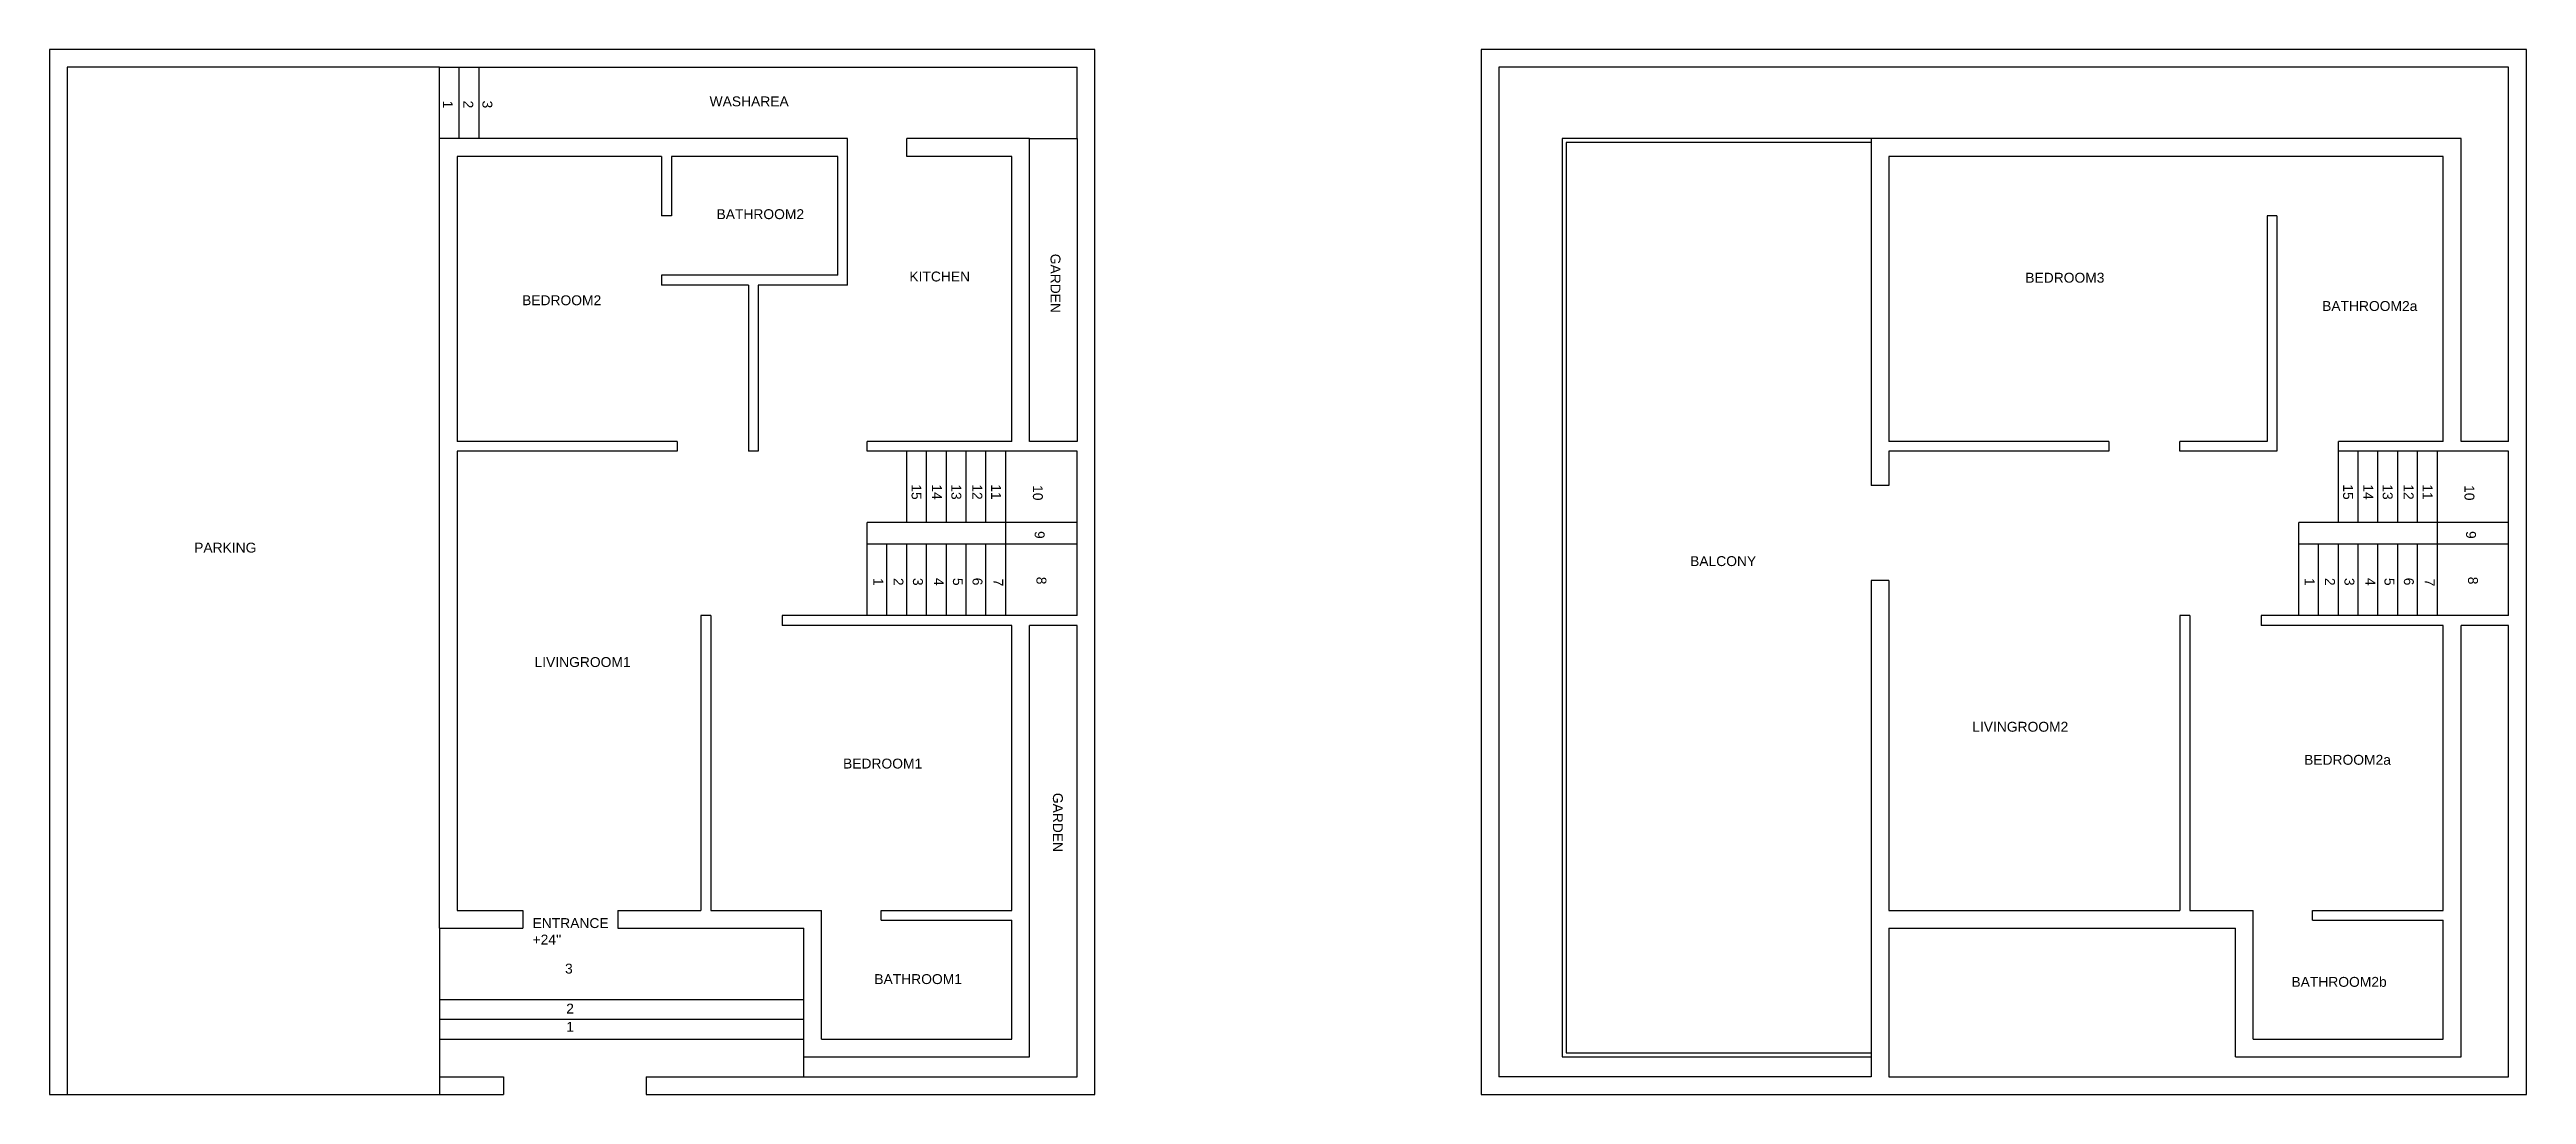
# Model space of a CAD drawing. Header units: feet. Extents: x 15 to 1266, y -508 to 20.
import ezdxf

# ---------------------------------------------------------------- set-up
doc = ezdxf.new("R2010")
doc.units = ezdxf.units.FT
doc.header["$MEASUREMENT"] = 0
for name, color, linetype in [('Balcony', 7, 'Continuous'), ('BathRoom1', 7, 'Continuous'), ('BathRoom2', 7, 'Continuous'), ('Bathroom2a', 7, 'Continuous'), ('BathRoom2b', 7, 'Continuous'), ('BedRoom1', 7, 'Continuous'), ('BedRoom2', 7, 'Continuous'), ('BedRoom2a', 7, 'Continuous'), ('BedRoom3', 7, 'Continuous'), ('Boundary', 7, 'Continuous'), ('Entrance_Staircase', 7, 'Continuous'), ('Garden', 7, 'Continuous'), ('Garden_Staircase', 7, 'Continuous'), ('Kitchen', 7, 'Continuous'), ('LivingRoom1', 7, 'Continuous'), ('LivingRoom2', 7, 'Continuous'), ('Parking', 7, 'Continuous'), ('Staircase', 7, 'Continuous'), ('WashArea', 7, 'Continuous')]:
    doc.layers.add(name, color=color, linetype=linetype)
doc.styles.get("Standard").update_dxf_attribs({"font": 'arial.ttf'})

msp = doc.modelspace()

# ---------------------------------------------------------------- linework, layer by layer
for p, q in [((211.9, -25.3), (211.9, 10.7)), ((533.9, -25.3), (533.9, 10.7)), ((1223.9, -94.3), (1223.9, -34.3)), ((1139.9, -64.3), (1139.9, -123.3)), ((427.9, -183.3), (427.9, -178.3)), ((1170.9, -183.3), (1170.9, -178.3)), ((934.9, -499.3), (746.9, -499.3)), ((934.9, -489.3), (934.9, -499.3))]:
    msp.add_line(p, q)
at = {"layer": 'Balcony'}
for p, q in [((934.9, -25.3), (778.9, -25.3)), ((778.9, -25.3), (778.9, -489.3)), ((780.9, -27.3), (780.9, -487.3)), ((934.9, -27.3), (780.9, -27.3)), ((934.9, -25.3), (934.9, -200.6)), ((934.9, -248.6), (934.9, -489.3)), ((780.9, -487.3), (934.9, -487.3)), ((778.9, -489.3), (934.9, -489.3))]:
    msp.add_line(p, q, dxfattribs=at)
at = {"layer": 'BathRoom1'}
for p, q in [((404.9, -480.3), (404.9, -415.3)), ((434.9, -420.3), (434.9, -415.3)), ((434.9, -420.3), (500.9, -420.3)), ((500.9, -480.3), (500.9, -420.3)), ((404.9, -480.3), (500.9, -480.3))]:
    msp.add_line(p, q, dxfattribs=at)
at = {"layer": 'BathRoom2'}
for p, q in [((329, -34.3), (329, -64.3)), ((413, -34.3), (329, -34.3)), ((413, -94.3), (413, -34.3)), ((329, -64.3), (324, -64.3)), ((413, -94.3), (324, -94.3))]:
    msp.add_line(p, q, dxfattribs=at)
at = {"layer": 'Bathroom2a'}
for p, q in [((1223.9, -34.3), (1134.9, -34.3)), ((1223.9, -178.3), (1223.9, -34.3)), ((1139.9, -64.3), (1134.9, -64.3)), ((1139.9, -64.3), (1139.9, -183.3)), ((1223.9, -178.3), (1170.9, -178.3))]:
    msp.add_line(p, q, dxfattribs=at)
at = {"layer": 'BathRoom2b'}
for p, q in [((1127.9, -480.3), (1127.9, -415.3)), ((1157.9, -420.3), (1223.9, -420.3)), ((1223.9, -480.3), (1223.9, -420.3)), ((1127.9, -480.3), (1223.9, -480.3))]:
    msp.add_line(p, q, dxfattribs=at)
at = {"layer": 'BedRoom1'}
for p, q in [((348.9, -266.3), (348.9, -415.3)), ((384.9, -266.3), (384.9, -271.3)), ((500.9, -271.3), (384.9, -271.3)), ((500.9, -415.3), (500.9, -271.3)), ((348.9, -415.3), (404.9, -415.3)), ((434.9, -415.3), (500.9, -415.3))]:
    msp.add_line(p, q, dxfattribs=at)
at = {"layer": 'BedRoom2'}
for p, q in [((220.9, -34.3), (220.9, -178.3)), ((324, -34.3), (220.9, -34.3)), ((324, -34.3), (324, -64.3)), ((324, -94.3), (324, -99.3)), ((367.9, -99.3), (324, -99.3)), ((367.9, -99.3), (367.9, -183.3)), ((331.9, -178.3), (220.9, -178.3)), ((331.9, -178.3), (331.9, -183.3))]:
    msp.add_line(p, q, dxfattribs=at)
at = {"layer": 'BedRoom2a'}
for p, q in [((1095.9, -266.3), (1095.9, -415.3)), ((1131.9, -266.3), (1131.9, -271.3)), ((1223.9, -271.3), (1131.9, -271.3)), ((1223.9, -415.3), (1223.9, -271.3)), ((1095.9, -415.3), (1127.9, -415.3)), ((1157.9, -415.3), (1223.9, -415.3)), ((1157.9, -420.3), (1157.9, -415.3))]:
    msp.add_line(p, q, dxfattribs=at)
at = {"layer": 'BedRoom3'}
for p, q in [((943.9, -34.3), (943.9, -178.3)), ((1134.9, -34.3), (943.9, -34.3)), ((1134.9, -64.3), (1134.9, -178.3)), ((1054.9, -178.3), (943.9, -178.3)), ((1054.9, -178.3), (1054.9, -183.3)), ((1090.9, -183.3), (1090.9, -178.3)), ((1134.9, -178.3), (1090.9, -178.3))]:
    msp.add_line(p, q, dxfattribs=at)
at = {"layer": 'Boundary'}
for p, q in [((14.9, 19.7), (14.9, -508.3)), ((542.9, 19.7), (14.9, 19.7)), ((542.9, -508.3), (542.9, 19.7)), ((737.9, 19.7), (737.9, -508.3)), ((1265.9, 19.7), (737.9, 19.7)), ((1265.9, -508.3), (1265.9, 19.7)), ((746.9, 10.7), (746.9, -499.3)), ((1256.9, 10.7), (746.9, 10.7)), ((1256.9, -178.3), (1256.9, 10.7)), ((1140.9, -25.3), (934.9, -25.3)), ((1232.9, -25.3), (1140.9, -25.3)), ((1232.9, -178.3), (1232.9, -25.3)), ((1256.9, -178.3), (1232.9, -178.3)), ((1232.9, -489.3), (1232.9, -271.3)), ((1256.9, -271.3), (1232.9, -271.3)), ((1256.9, -499.3), (1256.9, -271.3)), ((943.9, -424.3), (943.9, -499.3)), ((943.9, -424.3), (1118.9, -424.3)), ((1118.9, -489.3), (1118.9, -424.3)), ((211.9, -499.3), (244.2, -499.3)), ((244.2, -499.3), (244.2, -508.3)), ((316.2, -499.3), (316.2, -508.3)), ((943.9, -499.3), (1256.9, -499.3)), ((1118.9, -489.3), (1232.9, -489.3)), ((14.9, -508.3), (23.9, -508.3)), ((211.9, -508.3), (244.2, -508.3)), ((316.2, -508.3), (542.9, -508.3)), ((737.9, -508.3), (746.9, -508.3)), ((746.9, -508.3), (934.9, -508.3)), ((934.9, -508.3), (1265.9, -508.3))]:
    msp.add_line(p, q, dxfattribs=at)
at = {"layer": 'Entrance_Staircase'}
for p, q in [((211.9, -424.3), (211.9, -508.3)), ((211.9, -424.3), (254, -424.3)), ((254, -415.3), (254, -424.3)), ((302, -415.3), (302, -424.3)), ((302, -424.3), (395.9, -424.3)), ((395.9, -499.3), (395.9, -424.3)), ((211.9, -460.3), (395.9, -460.3)), ((211.9, -470.3), (395.9, -470.3)), ((211.9, -480.3), (395.9, -480.3))]:
    msp.add_line(p, q, dxfattribs=at)
at = {"layer": 'Garden'}
for p, q in [((509.9, -178.3), (509.9, -25.3)), ((509.9, -25.3), (533.9, -25.3)), ((533.9, -25.3), (533.9, -178.3)), ((533.9, -178.3), (509.9, -178.3)), ((509.9, -489.3), (509.9, -271.3)), ((533.9, -271.3), (509.9, -271.3)), ((533.9, -499.3), (533.9, -271.3)), ((316.2, -499.3), (533.9, -499.3)), ((395.9, -489.3), (509.9, -489.3))]:
    msp.add_line(p, q, dxfattribs=at)
at = {"layer": 'Garden_Staircase'}
for p, q in [((211.9, -25.3), (211.9, 10.7)), ((221.9, -25.3), (221.9, 10.7)), ((231.9, -25.3), (231.9, 10.7))]:
    msp.add_line(p, q, dxfattribs=at)
at = {"layer": 'Kitchen'}
for p, q in [((418, -99.3), (418, -25.3)), ((448, -34.3), (448, -25.3)), ((500.9, -34.3), (448, -34.3)), ((500.9, -178.3), (500.9, -34.3)), ((372.9, -99.3), (372.9, -183.3)), ((418, -99.3), (372.9, -99.3)), ((500.9, -178.3), (427.9, -178.3))]:
    msp.add_line(p, q, dxfattribs=at)
at = {"layer": 'LivingRoom1'}
for p, q in [((220.9, -183.3), (220.9, -415.3)), ((331.9, -183.3), (220.9, -183.3)), ((372.9, -183.3), (367.9, -183.3)), ((343.9, -266.3), (343.9, -415.3)), ((348.9, -266.3), (343.9, -266.3)), ((220.9, -415.3), (254, -415.3)), ((302, -415.3), (343.9, -415.3))]:
    msp.add_line(p, q, dxfattribs=at)
at = {"layer": 'LivingRoom2'}
for p, q in [((943.9, -183.3), (943.9, -200.6)), ((1054.9, -183.3), (943.9, -183.3)), ((1139.9, -183.3), (1090.9, -183.3)), ((943.9, -200.6), (934.9, -200.6)), ((943.9, -248.6), (934.9, -248.6)), ((943.9, -248.6), (943.9, -415.3)), ((1090.9, -266.3), (1090.9, -415.3)), ((1095.9, -266.3), (1090.9, -266.3)), ((943.9, -415.3), (1090.9, -415.3))]:
    msp.add_line(p, q, dxfattribs=at)
at = {"layer": 'Parking'}
for p, q in [((211.9, 10.7), (23.9, 10.7)), ((23.9, 10.7), (23.9, -508.3)), ((211.9, -424.3), (211.9, -25.3)), ((23.9, -508.3), (211.9, -508.3))]:
    msp.add_line(p, q, dxfattribs=at)
at = {"layer": 'Staircase'}
for p, q in [((211.9, 10.7), (533.9, 10.7)), ((533.9, -183.3), (427.9, -183.3)), ((447.9, -219.3), (447.9, -183.3)), ((457.9, -219.3), (457.9, -183.3)), ((467.9, -219.3), (467.9, -183.3)), ((477.9, -219.3), (477.9, -183.3)), ((487.9, -219.3), (487.9, -183.3)), ((497.9, -266.3), (497.9, -183.3)), ((533.9, -266.3), (533.9, -183.3)), ((1256.9, -183.3), (1170.9, -183.3)), ((1170.9, -219.3), (1170.9, -183.3)), ((1180.9, -219.3), (1180.9, -183.3)), ((1190.9, -219.3), (1190.9, -183.3)), ((1200.9, -219.3), (1200.9, -183.3)), ((1210.9, -219.3), (1210.9, -183.3)), ((1220.9, -266.3), (1220.9, -183.3)), ((1256.9, -266.3), (1256.9, -183.3)), ((533.9, -219.3), (427.9, -219.3)), ((427.9, -266.3), (427.9, -219.3)), ((1150.9, -266.3), (1150.9, -219.3)), ((1256.9, -219.3), (1150.9, -219.3)), ((533.9, -230.3), (427.9, -230.3)), ((437.9, -266.3), (437.9, -230.3)), ((447.9, -266.3), (447.9, -230.3)), ((457.9, -266.3), (457.9, -230.3)), ((467.9, -266.3), (467.9, -230.3)), ((477.9, -266.3), (477.9, -230.3)), ((487.9, -266.3), (487.9, -230.3)), ((1256.9, -230.3), (1150.9, -230.3)), ((1160.9, -266.3), (1160.9, -230.3)), ((1170.9, -266.3), (1170.9, -230.3)), ((1180.9, -266.3), (1180.9, -230.3)), ((1190.9, -266.3), (1190.9, -230.3)), ((1200.9, -266.3), (1200.9, -230.3)), ((1210.9, -266.3), (1210.9, -230.3)), ((533.9, -266.3), (384.9, -266.3)), ((1256.9, -266.3), (1131.9, -266.3))]:
    msp.add_line(p, q, dxfattribs=at)
at = {"layer": 'WashArea'}
for p, q in [((418, -25.3), (211.9, -25.3)), ((509.9, -25.3), (448, -25.3))]:
    msp.add_line(p, q, dxfattribs=at)

# ---------------------------------------------------------------- texts
at = {"layer": 'Balcony', "insert": (843.5, -236.3), "char_height": 5, "width": 33.942, "attachment_point": 1}
msp.add_mtext('BALCONY', dxfattribs=at)
at = {"layer": 'BathRoom1', "insert": (431.5, -447.5), "char_height": 5, "width": 33.801, "attachment_point": 1}
msp.add_mtext('BATHROOM1', dxfattribs=at)
at = {"layer": 'BathRoom2', "insert": (351.8, -61), "char_height": 5, "width": 46.327, "attachment_point": 1}
msp.add_mtext('BATHROOM2', dxfattribs=at)
at = {"layer": 'BathRoom2b', "char_height": 5, "width": 33.942, "attachment_point": 1}
for s, insert in [('BATHROOM2a', (1162.7, -107.4)), ('BATHROOM2b', (1147.2, -448.9))]:
    msp.add_mtext(s, dxfattribs=dict(at, insert=insert))
at = {"layer": 'BedRoom1', "insert": (415.7, -338.6), "char_height": 5, "width": 33.942, "attachment_point": 1}
msp.add_mtext('BEDROOM1', dxfattribs=at)
at = {"layer": 'BedRoom2', "insert": (253.6, -104.5), "char_height": 5, "width": 33.942, "attachment_point": 1}
msp.add_mtext('BEDROOM2', dxfattribs=at)
at = {"layer": 'BedRoom2a', "insert": (1153.6, -336.7), "char_height": 5, "width": 33.942, "attachment_point": 1}
msp.add_mtext('BEDROOM2a', dxfattribs=at)
at = {"layer": 'BedRoom3', "insert": (1012.8, -93.1), "char_height": 5, "width": 42.538, "attachment_point": 1}
msp.add_mtext('BEDROOM3', dxfattribs=at)
at = {"layer": 'Entrance_Staircase', "char_height": 5, "width": 33.942, "attachment_point": 1}
for s, insert in [("ENTRANCE \\P+24''", (258.9, -419.2)), ('3', (275.3, -442.2)), ('2', (275.9, -462.4)), ('1', (275.9, -471.6))]:
    msp.add_mtext(s, dxfattribs=dict(at, insert=insert))
at = {"layer": 'Garden', "char_height": 5, "width": 33.942, "attachment_point": 1, "rotation": 270}
for insert in [(525.5, -83.5), (526.7, -355.9)]:
    msp.add_mtext('GARDEN', dxfattribs=dict(at, insert=insert))
at = {"layer": 'Kitchen', "insert": (449.2, -92.5), "char_height": 5, "width": 33.942, "attachment_point": 1}
msp.add_mtext('KITCHEN', dxfattribs=at)
at = {"layer": 'LivingRoom1', "insert": (259.9, -287.3), "char_height": 5, "width": 33.942, "attachment_point": 1}
msp.add_mtext('LIVINGROOM1', dxfattribs=at)
at = {"layer": 'LivingRoom2', "insert": (986, -320), "char_height": 5, "width": 33.942, "attachment_point": 1}
msp.add_mtext('LIVINGROOM2', dxfattribs=at)
at = {"layer": 'Parking', "insert": (88, -229.5), "char_height": 5, "width": 33.942, "attachment_point": 1}
msp.add_mtext('PARKING', dxfattribs=at)
at = {"layer": 'Staircase', "char_height": 5, "width": 33.942, "attachment_point": 1, "rotation": 270}
for s, insert in [('1', (218.6, -6.1)), ('2', (228.9, -6.1)), ('3', (238.6, -6.1)), ('15', (455.3, -200)), ('14', (465.6, -200)), ('13', (475.4, -200)), ('12', (486, -200)), ('11', (495.5, -200)), ('10', (516.6, -200.4)), ('15', (1178.3, -200)), ('14', (1188.5, -200)), ('13', (1198.3, -200)), ('12', (1208.9, -200)), ('11', (1218.5, -200)), ('10', (1239.6, -200.4)), ('9', (517.5, -223.6)), ('9', (1240.4, -223.6)), ('1', (436, -247.3)), ('2', (446.2, -247.3)), ('3', (456, -247.3)), ('4', (466.6, -247.3)), ('5', (476.2, -247.3)), ('6', (486.1, -247.2)), ('7', (496.6, -247.7)), ('8', (518.4, -246.7)), ('1', (1158.9, -247.3)), ('2', (1169.2, -247.3)), ('3', (1179, -247.3)), ('4', (1189.6, -247.3)), ('5', (1199.2, -247.3)), ('6', (1209, -247.2)), ('7', (1219.5, -247.7)), ('8', (1241.4, -246.7))]:
    msp.add_mtext(s, dxfattribs=dict(at, insert=insert))
at = {"layer": 'WashArea', "insert": (348.3, -4), "char_height": 5, "width": 33.942, "attachment_point": 1}
msp.add_mtext('WASHAREA', dxfattribs=at)

doc.saveas('drawing.dxf')
